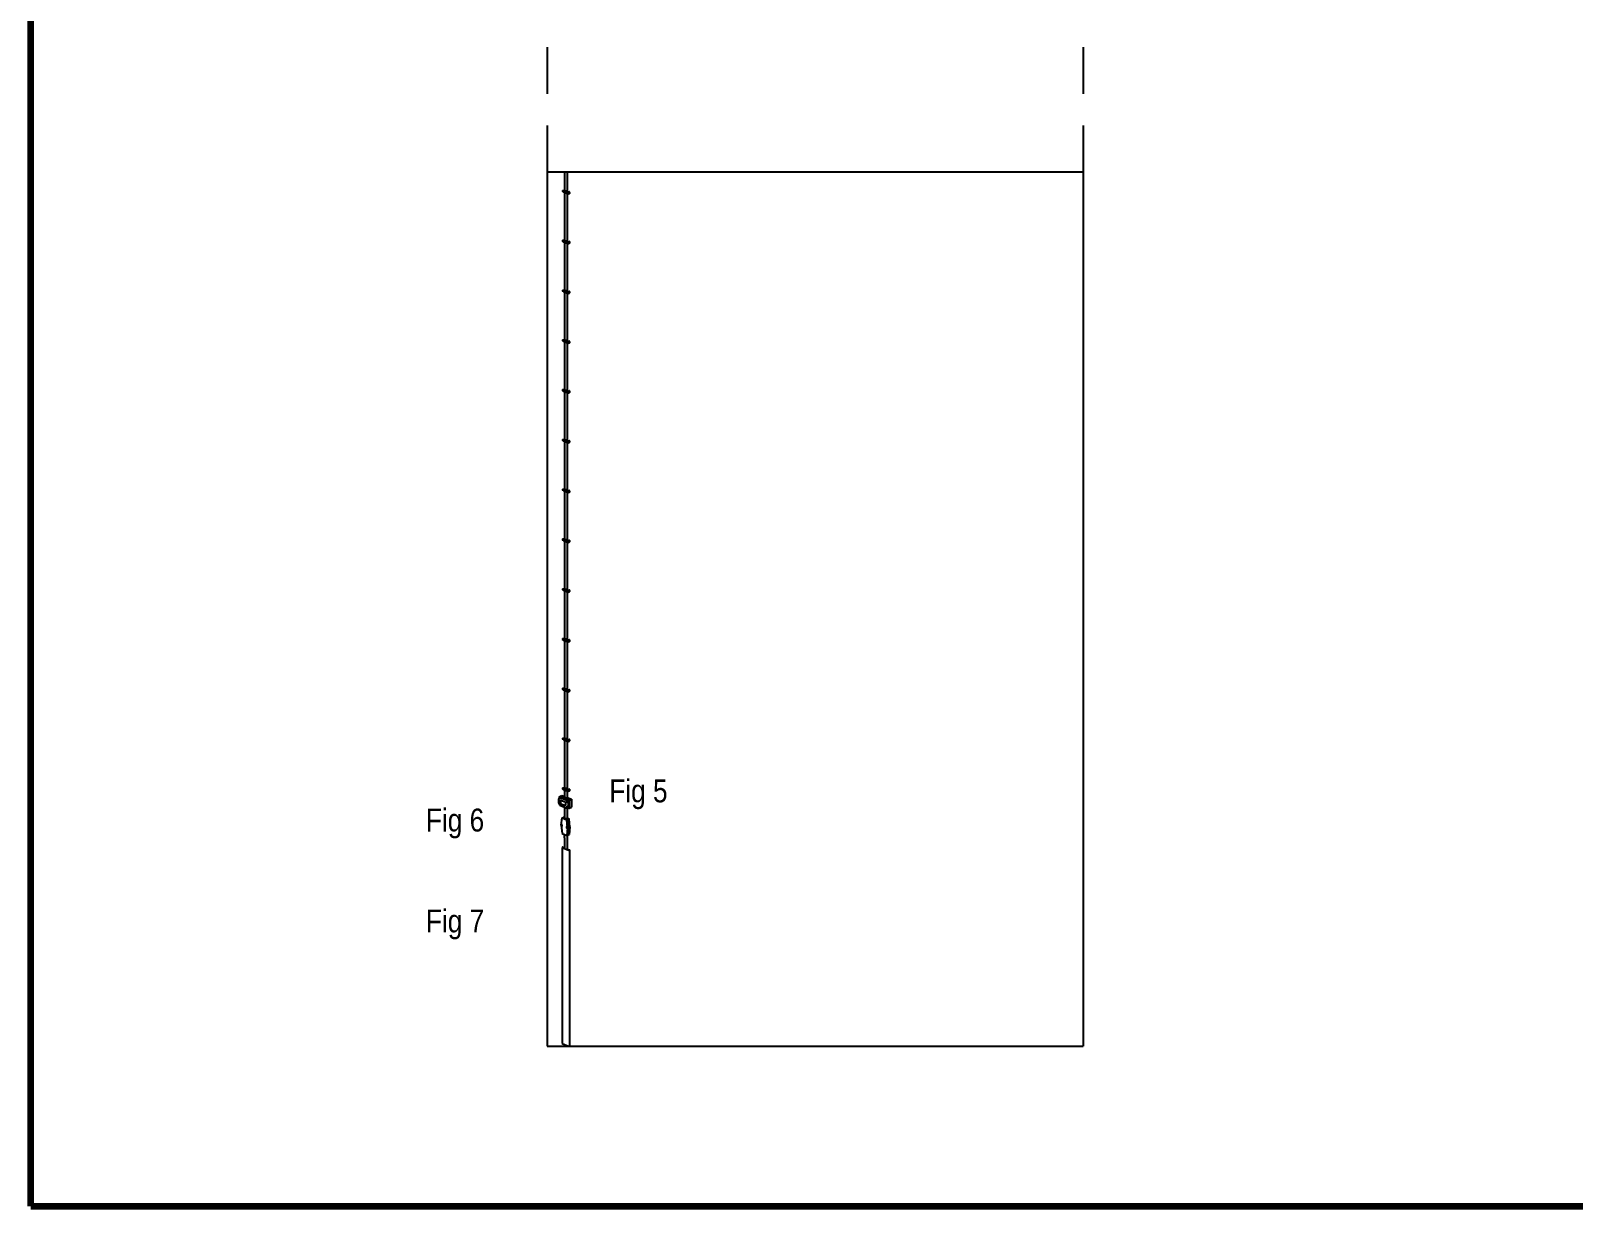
# Model space of a CAD drawing. Extents: x 5721 to 7477, y -2900 to -2449.
# Drawn here: x 7097.4 to 7252.3, y -2808.6 to -2690.6 of the extents above; entities that cross this region are included whole.
import ezdxf

# ---------------------------------------------------------------- set-up
doc = ezdxf.new("R2010")
doc.units = 0
doc.header["$LTSCALE"] = 1.7
doc.header["$MEASUREMENT"] = 0
doc.layers.get('0').update_dxf_attribs({"linetype": 'CONTINUOUS'})
doc.styles.get("Standard").update_dxf_attribs({"font": 'romans.shx'})

msp = doc.modelspace()

# ---------------------------------------------------------------- linework, layer by layer
at = {"lineweight": 120}
for q in [(7097.36, -2549.13), (7297.36, -2808.63)]:
    msp.add_line((7097.36, -2808.63), q, dxfattribs=at)
for p, q in [((7149.21, -2692.23), (7149.21, -2696.91)), ((7203.07, -2692.23), (7203.07, -2696.91)), ((7149.21, -2700.08), (7149.21, -2704.76)), ((7203.07, -2700.08), (7203.07, -2704.76)), ((7149.21, -2704.76), (7149.21, -2792.56)), ((7149.21, -2704.76), (7203.07, -2704.76)), ((7150.96, -2704.76), (7150.96, -2706.64)), ((7151.22, -2704.76), (7151.22, -2706.75)), ((7151.24, -2704.76), (7151.24, -2706.76)), ((7203.07, -2704.76), (7203.07, -2792.56)), ((7150.77, -2706.62), (7150.96, -2706.6)), ((7150.77, -2706.62), (7151.34, -2706.85)), ((7150.77, -2706.62), (7150.77, -2706.73)), ((7151.4, -2706.82), (7150.94, -2706.63)), ((7150.94, -2706.63), (7150.96, -2706.63)), ((7150.87, -2706.77), (7150.77, -2706.73)), ((7150.87, -2706.77), (7151.34, -2706.96)), ((7150.96, -2706.81), (7150.96, -2711.64)), ((7151.22, -2706.91), (7151.22, -2711.75)), ((7151.24, -2706.91), (7151.24, -2711.76)), ((7151.34, -2706.8), (7151.47, -2706.79)), ((7151.34, -2706.85), (7151.4, -2706.82)), ((7151.34, -2706.85), (7151.34, -2706.96)), ((7151.34, -2706.96), (7151.4, -2706.93)), ((7151.4, -2706.82), (7151.49, -2706.82)), ((7151.4, -2706.93), (7151.49, -2706.85)), ((7151.45, -2706.76), (7151.44, -2706.76)), ((7151.44, -2706.76), (7151.44, -2706.77)), ((7151.44, -2706.92), (7151.44, -2706.91)), ((7151.44, -2706.92), (7151.45, -2706.92)), ((7151.45, -2706.76), (7151.45, -2706.76)), ((7151.45, -2706.76), (7151.45, -2706.77)), ((7151.45, -2706.92), (7151.45, -2706.91)), ((7151.45, -2706.92), (7151.45, -2706.92)), ((7151.5, -2706.84), (7151.5, -2706.83)), ((7151.5, -2706.83), (7151.5, -2706.83)), ((7151.5, -2706.85), (7151.5, -2706.84)), ((7151.5, -2706.85), (7151.5, -2706.85)), ((7150.77, -2711.62), (7150.96, -2711.6)), ((7150.77, -2711.62), (7151.34, -2711.85)), ((7150.77, -2711.62), (7150.77, -2711.73)), ((7150.87, -2711.77), (7150.77, -2711.73)), ((7150.87, -2711.77), (7151.34, -2711.96)), ((7151.4, -2711.82), (7150.94, -2711.63)), ((7150.94, -2711.63), (7150.96, -2711.63)), ((7150.96, -2711.81), (7150.96, -2716.64)), ((7151.22, -2711.91), (7151.22, -2716.75)), ((7151.24, -2711.91), (7151.24, -2716.76)), ((7151.34, -2711.8), (7151.47, -2711.79)), ((7151.34, -2711.85), (7151.4, -2711.82)), ((7151.34, -2711.85), (7151.34, -2711.96)), ((7151.34, -2711.96), (7151.4, -2711.93)), ((7151.4, -2711.82), (7151.49, -2711.82)), ((7151.4, -2711.93), (7151.49, -2711.85)), ((7151.45, -2711.76), (7151.44, -2711.76)), ((7151.44, -2711.76), (7151.44, -2711.77)), ((7151.44, -2711.92), (7151.44, -2711.91)), ((7151.44, -2711.92), (7151.45, -2711.92)), ((7151.45, -2711.76), (7151.45, -2711.76)), ((7151.45, -2711.76), (7151.45, -2711.77)), ((7151.45, -2711.92), (7151.45, -2711.91)), ((7151.45, -2711.92), (7151.45, -2711.92)), ((7151.5, -2711.84), (7151.5, -2711.83)), ((7151.5, -2711.83), (7151.5, -2711.83)), ((7151.5, -2711.85), (7151.5, -2711.84)), ((7151.5, -2711.85), (7151.5, -2711.85)), ((7150.77, -2716.62), (7150.96, -2716.6)), ((7150.77, -2716.62), (7151.34, -2716.85)), ((7150.77, -2716.62), (7150.77, -2716.73)), ((7150.87, -2716.77), (7150.77, -2716.73)), ((7150.87, -2716.77), (7151.34, -2716.96)), ((7151.4, -2716.82), (7150.94, -2716.63)), ((7150.94, -2716.63), (7150.96, -2716.63)), ((7150.96, -2716.81), (7150.96, -2721.64)), ((7151.22, -2716.91), (7151.22, -2721.75)), ((7151.24, -2716.91), (7151.24, -2721.76)), ((7151.34, -2716.8), (7151.47, -2716.79)), ((7151.34, -2716.85), (7151.4, -2716.82)), ((7151.34, -2716.85), (7151.34, -2716.96)), ((7151.34, -2716.96), (7151.4, -2716.93)), ((7151.4, -2716.82), (7151.49, -2716.82)), ((7151.4, -2716.93), (7151.49, -2716.85)), ((7151.45, -2716.76), (7151.44, -2716.76)), ((7151.44, -2716.76), (7151.44, -2716.77)), ((7151.44, -2716.92), (7151.44, -2716.91)), ((7151.44, -2716.92), (7151.45, -2716.92)), ((7151.45, -2716.76), (7151.45, -2716.76)), ((7151.45, -2716.76), (7151.45, -2716.77)), ((7151.45, -2716.92), (7151.45, -2716.91)), ((7151.45, -2716.92), (7151.45, -2716.92)), ((7151.5, -2716.84), (7151.5, -2716.83)), ((7151.5, -2716.83), (7151.5, -2716.83)), ((7151.5, -2716.85), (7151.5, -2716.84)), ((7151.5, -2716.85), (7151.5, -2716.85)), ((7150.77, -2721.62), (7150.96, -2721.6)), ((7150.77, -2721.62), (7151.34, -2721.85)), ((7150.77, -2721.62), (7150.77, -2721.73)), ((7150.87, -2721.77), (7150.77, -2721.73)), ((7150.87, -2721.77), (7151.34, -2721.96)), ((7151.4, -2721.82), (7150.94, -2721.63)), ((7150.94, -2721.63), (7150.96, -2721.63)), ((7150.96, -2721.81), (7150.96, -2726.64)), ((7151.22, -2721.91), (7151.22, -2726.75)), ((7151.24, -2721.91), (7151.24, -2726.76)), ((7151.34, -2721.8), (7151.47, -2721.79)), ((7151.34, -2721.85), (7151.4, -2721.82)), ((7151.34, -2721.85), (7151.34, -2721.96)), ((7151.34, -2721.96), (7151.4, -2721.93)), ((7151.4, -2721.82), (7151.49, -2721.82)), ((7151.4, -2721.93), (7151.49, -2721.85)), ((7151.45, -2721.76), (7151.44, -2721.76)), ((7151.44, -2721.76), (7151.44, -2721.77)), ((7151.44, -2721.92), (7151.44, -2721.91)), ((7151.44, -2721.92), (7151.45, -2721.92)), ((7151.45, -2721.76), (7151.45, -2721.76)), ((7151.45, -2721.76), (7151.45, -2721.77)), ((7151.45, -2721.92), (7151.45, -2721.91)), ((7151.45, -2721.92), (7151.45, -2721.92)), ((7151.5, -2721.84), (7151.5, -2721.83)), ((7151.5, -2721.83), (7151.5, -2721.83)), ((7151.5, -2721.85), (7151.5, -2721.84)), ((7151.5, -2721.85), (7151.5, -2721.85)), ((7150.77, -2726.62), (7150.96, -2726.6)), ((7150.77, -2726.62), (7151.34, -2726.85)), ((7150.77, -2726.62), (7150.77, -2726.73)), ((7150.87, -2726.77), (7150.77, -2726.73)), ((7150.87, -2726.77), (7151.34, -2726.96)), ((7151.4, -2726.82), (7150.94, -2726.63)), ((7150.94, -2726.63), (7150.96, -2726.63)), ((7151.45, -2726.76), (7151.44, -2726.76)), ((7151.44, -2726.76), (7151.44, -2726.77)), ((7151.45, -2726.76), (7151.45, -2726.76)), ((7151.45, -2726.76), (7151.45, -2726.77)), ((7150.96, -2726.81), (7150.96, -2731.64)), ((7151.22, -2726.91), (7151.22, -2731.75)), ((7151.24, -2726.91), (7151.24, -2731.76)), ((7151.34, -2726.8), (7151.47, -2726.79)), ((7151.34, -2726.85), (7151.4, -2726.82)), ((7151.34, -2726.85), (7151.34, -2726.96)), ((7151.34, -2726.96), (7151.4, -2726.93)), ((7151.4, -2726.82), (7151.49, -2726.82)), ((7151.4, -2726.93), (7151.49, -2726.85)), ((7151.44, -2726.92), (7151.44, -2726.91)), ((7151.44, -2726.92), (7151.45, -2726.92)), ((7151.45, -2726.92), (7151.45, -2726.91)), ((7151.45, -2726.92), (7151.45, -2726.92)), ((7151.5, -2726.84), (7151.5, -2726.83)), ((7151.5, -2726.83), (7151.5, -2726.83)), ((7151.5, -2726.85), (7151.5, -2726.84)), ((7151.5, -2726.85), (7151.5, -2726.85)), ((7150.77, -2731.62), (7150.96, -2731.6)), ((7150.77, -2731.62), (7151.34, -2731.85)), ((7150.77, -2731.62), (7150.77, -2731.73)), ((7150.87, -2731.77), (7150.77, -2731.73)), ((7150.87, -2731.77), (7151.34, -2731.96)), ((7151.4, -2731.82), (7150.94, -2731.63)), ((7150.94, -2731.63), (7150.96, -2731.63)), ((7150.96, -2731.81), (7150.96, -2736.64)), ((7151.22, -2731.91), (7151.22, -2736.75)), ((7151.24, -2731.91), (7151.24, -2736.76)), ((7151.34, -2731.8), (7151.47, -2731.79)), ((7151.34, -2731.85), (7151.4, -2731.82)), ((7151.34, -2731.85), (7151.34, -2731.96)), ((7151.34, -2731.96), (7151.4, -2731.93)), ((7151.4, -2731.82), (7151.49, -2731.82)), ((7151.4, -2731.93), (7151.49, -2731.85)), ((7151.45, -2731.76), (7151.44, -2731.76)), ((7151.44, -2731.76), (7151.44, -2731.77)), ((7151.44, -2731.92), (7151.44, -2731.91)), ((7151.44, -2731.92), (7151.45, -2731.92)), ((7151.45, -2731.76), (7151.45, -2731.76)), ((7151.45, -2731.76), (7151.45, -2731.77)), ((7151.45, -2731.92), (7151.45, -2731.91)), ((7151.45, -2731.92), (7151.45, -2731.92)), ((7151.5, -2731.84), (7151.5, -2731.83)), ((7151.5, -2731.83), (7151.5, -2731.83)), ((7151.5, -2731.85), (7151.5, -2731.84)), ((7151.5, -2731.85), (7151.5, -2731.85)), ((7150.77, -2736.62), (7150.96, -2736.6)), ((7150.77, -2736.62), (7151.34, -2736.85)), ((7150.77, -2736.62), (7150.77, -2736.73)), ((7150.87, -2736.77), (7150.77, -2736.73)), ((7150.87, -2736.77), (7151.34, -2736.96)), ((7151.4, -2736.82), (7150.94, -2736.63)), ((7150.94, -2736.63), (7150.96, -2736.63)), ((7150.96, -2736.81), (7150.96, -2741.64)), ((7151.22, -2736.91), (7151.22, -2741.75)), ((7151.24, -2736.91), (7151.24, -2741.76)), ((7151.34, -2736.8), (7151.47, -2736.79)), ((7151.34, -2736.85), (7151.4, -2736.82)), ((7151.34, -2736.85), (7151.34, -2736.96)), ((7151.34, -2736.96), (7151.4, -2736.93)), ((7151.4, -2736.82), (7151.49, -2736.82)), ((7151.4, -2736.93), (7151.49, -2736.85)), ((7151.45, -2736.76), (7151.44, -2736.76)), ((7151.44, -2736.76), (7151.44, -2736.77)), ((7151.44, -2736.92), (7151.44, -2736.91)), ((7151.44, -2736.92), (7151.45, -2736.92)), ((7151.45, -2736.76), (7151.45, -2736.76)), ((7151.45, -2736.76), (7151.45, -2736.77)), ((7151.45, -2736.92), (7151.45, -2736.91)), ((7151.45, -2736.92), (7151.45, -2736.92)), ((7151.5, -2736.84), (7151.5, -2736.83)), ((7151.5, -2736.83), (7151.5, -2736.83)), ((7151.5, -2736.85), (7151.5, -2736.84)), ((7151.5, -2736.85), (7151.5, -2736.85)), ((7150.77, -2741.62), (7150.96, -2741.6)), ((7150.77, -2741.62), (7151.34, -2741.85)), ((7150.77, -2741.62), (7150.77, -2741.73)), ((7150.87, -2741.77), (7150.77, -2741.73)), ((7150.87, -2741.77), (7151.34, -2741.96)), ((7151.4, -2741.82), (7150.94, -2741.63)), ((7150.94, -2741.63), (7150.96, -2741.63)), ((7150.96, -2741.81), (7150.96, -2746.64)), ((7151.22, -2741.91), (7151.22, -2746.75)), ((7151.24, -2741.91), (7151.24, -2746.76)), ((7151.34, -2741.8), (7151.47, -2741.79)), ((7151.34, -2741.85), (7151.4, -2741.82)), ((7151.34, -2741.85), (7151.34, -2741.96)), ((7151.34, -2741.96), (7151.4, -2741.93)), ((7151.4, -2741.82), (7151.49, -2741.82)), ((7151.4, -2741.93), (7151.49, -2741.85)), ((7151.45, -2741.76), (7151.44, -2741.76)), ((7151.44, -2741.76), (7151.44, -2741.77)), ((7151.44, -2741.92), (7151.44, -2741.91)), ((7151.44, -2741.92), (7151.45, -2741.92)), ((7151.45, -2741.76), (7151.45, -2741.76)), ((7151.45, -2741.76), (7151.45, -2741.77)), ((7151.45, -2741.92), (7151.45, -2741.91)), ((7151.45, -2741.92), (7151.45, -2741.92)), ((7151.5, -2741.84), (7151.5, -2741.83)), ((7151.5, -2741.83), (7151.5, -2741.83)), ((7151.5, -2741.85), (7151.5, -2741.84)), ((7151.5, -2741.85), (7151.5, -2741.85)), ((7150.77, -2746.62), (7150.96, -2746.6)), ((7150.77, -2746.62), (7151.34, -2746.85)), ((7150.77, -2746.62), (7150.77, -2746.73)), ((7150.87, -2746.77), (7150.77, -2746.73)), ((7150.87, -2746.77), (7151.34, -2746.96)), ((7151.4, -2746.82), (7150.94, -2746.63)), ((7150.94, -2746.63), (7150.96, -2746.63)), ((7150.96, -2746.81), (7150.96, -2751.64)), ((7151.22, -2746.91), (7151.22, -2751.75)), ((7151.24, -2746.91), (7151.24, -2751.76)), ((7151.34, -2746.8), (7151.47, -2746.79)), ((7151.34, -2746.85), (7151.4, -2746.82)), ((7151.34, -2746.85), (7151.34, -2746.96)), ((7151.4, -2746.82), (7151.49, -2746.82)), ((7151.4, -2746.93), (7151.49, -2746.85)), ((7151.45, -2746.76), (7151.44, -2746.76)), ((7151.44, -2746.76), (7151.44, -2746.77)), ((7151.44, -2746.92), (7151.44, -2746.91)), ((7151.44, -2746.92), (7151.45, -2746.92)), ((7151.45, -2746.76), (7151.45, -2746.76)), ((7151.45, -2746.76), (7151.45, -2746.77)), ((7151.45, -2746.92), (7151.45, -2746.91)), ((7151.45, -2746.92), (7151.45, -2746.92)), ((7151.5, -2746.84), (7151.5, -2746.83)), ((7151.5, -2746.83), (7151.5, -2746.83)), ((7151.5, -2746.85), (7151.5, -2746.84)), ((7151.5, -2746.85), (7151.5, -2746.85)), ((7151.34, -2746.96), (7151.4, -2746.93)), ((7150.77, -2751.62), (7150.96, -2751.6)), ((7150.77, -2751.62), (7151.34, -2751.85)), ((7150.77, -2751.62), (7150.77, -2751.73)), ((7150.87, -2751.77), (7150.77, -2751.73)), ((7150.87, -2751.77), (7151.34, -2751.96)), ((7151.4, -2751.82), (7150.94, -2751.63)), ((7150.94, -2751.63), (7150.96, -2751.63)), ((7150.96, -2751.81), (7150.96, -2756.64)), ((7151.22, -2751.91), (7151.22, -2756.75)), ((7151.24, -2751.91), (7151.24, -2756.76)), ((7151.34, -2751.8), (7151.47, -2751.79)), ((7151.34, -2751.85), (7151.4, -2751.82)), ((7151.34, -2751.85), (7151.34, -2751.96)), ((7151.34, -2751.96), (7151.4, -2751.93)), ((7151.4, -2751.82), (7151.49, -2751.82)), ((7151.4, -2751.93), (7151.49, -2751.85)), ((7151.45, -2751.76), (7151.44, -2751.76)), ((7151.44, -2751.76), (7151.44, -2751.77)), ((7151.44, -2751.92), (7151.44, -2751.91)), ((7151.44, -2751.92), (7151.45, -2751.92)), ((7151.45, -2751.76), (7151.45, -2751.76)), ((7151.45, -2751.76), (7151.45, -2751.77)), ((7151.45, -2751.92), (7151.45, -2751.91)), ((7151.45, -2751.92), (7151.45, -2751.92)), ((7151.5, -2751.84), (7151.5, -2751.83)), ((7151.5, -2751.83), (7151.5, -2751.83)), ((7151.5, -2751.85), (7151.5, -2751.84)), ((7151.5, -2751.85), (7151.5, -2751.85)), ((7150.77, -2756.62), (7150.96, -2756.6)), ((7150.77, -2756.62), (7151.34, -2756.85)), ((7150.77, -2756.62), (7150.77, -2756.73)), ((7150.87, -2756.77), (7150.77, -2756.73)), ((7150.87, -2756.77), (7151.34, -2756.96)), ((7151.4, -2756.82), (7150.94, -2756.63)), ((7150.94, -2756.63), (7150.96, -2756.63)), ((7150.96, -2756.81), (7150.96, -2761.64)), ((7151.22, -2756.91), (7151.22, -2761.75)), ((7151.24, -2756.91), (7151.24, -2761.76)), ((7151.34, -2756.8), (7151.47, -2756.79)), ((7151.34, -2756.85), (7151.4, -2756.82)), ((7151.34, -2756.85), (7151.34, -2756.96)), ((7151.34, -2756.96), (7151.4, -2756.93)), ((7151.4, -2756.82), (7151.49, -2756.82)), ((7151.4, -2756.93), (7151.49, -2756.85)), ((7151.45, -2756.76), (7151.44, -2756.76)), ((7151.44, -2756.76), (7151.44, -2756.77)), ((7151.44, -2756.92), (7151.44, -2756.91)), ((7151.44, -2756.92), (7151.45, -2756.92)), ((7151.45, -2756.76), (7151.45, -2756.76)), ((7151.45, -2756.76), (7151.45, -2756.77)), ((7151.45, -2756.92), (7151.45, -2756.91)), ((7151.45, -2756.92), (7151.45, -2756.92)), ((7151.5, -2756.84), (7151.5, -2756.83)), ((7151.5, -2756.83), (7151.5, -2756.83)), ((7151.5, -2756.85), (7151.5, -2756.84)), ((7151.5, -2756.85), (7151.5, -2756.85)), ((7150.77, -2761.62), (7150.96, -2761.6)), ((7150.77, -2761.62), (7151.34, -2761.85)), ((7150.77, -2761.62), (7150.77, -2761.73)), ((7150.87, -2761.77), (7150.77, -2761.73)), ((7150.87, -2761.77), (7151.34, -2761.96)), ((7151.4, -2761.82), (7150.94, -2761.63)), ((7150.94, -2761.63), (7150.96, -2761.63)), ((7150.96, -2761.81), (7150.96, -2766.64)), ((7151.22, -2761.91), (7151.22, -2766.75)), ((7151.24, -2761.91), (7151.24, -2766.76)), ((7151.34, -2761.8), (7151.47, -2761.79)), ((7151.34, -2761.85), (7151.4, -2761.82)), ((7151.34, -2761.85), (7151.34, -2761.96)), ((7151.34, -2761.96), (7151.4, -2761.93)), ((7151.4, -2761.82), (7151.49, -2761.82)), ((7151.4, -2761.93), (7151.49, -2761.85)), ((7151.45, -2761.76), (7151.44, -2761.76)), ((7151.44, -2761.76), (7151.44, -2761.77)), ((7151.44, -2761.92), (7151.44, -2761.91)), ((7151.44, -2761.92), (7151.45, -2761.92)), ((7151.45, -2761.76), (7151.45, -2761.76)), ((7151.45, -2761.76), (7151.45, -2761.77)), ((7151.45, -2761.92), (7151.45, -2761.91)), ((7151.45, -2761.92), (7151.45, -2761.92)), ((7151.5, -2761.84), (7151.5, -2761.83)), ((7151.5, -2761.83), (7151.5, -2761.83)), ((7151.5, -2761.85), (7151.5, -2761.84)), ((7151.5, -2761.85), (7151.5, -2761.85)), ((7150.77, -2766.62), (7150.96, -2766.6)), ((7150.77, -2766.62), (7151.34, -2766.85)), ((7150.77, -2766.62), (7150.77, -2766.73)), ((7150.87, -2766.77), (7150.77, -2766.73)), ((7150.87, -2766.77), (7151.34, -2766.96)), ((7151.4, -2766.82), (7150.94, -2766.63)), ((7150.94, -2766.63), (7150.96, -2766.63)), ((7150.96, -2766.81), (7150.96, -2767.49)), ((7151.22, -2766.91), (7151.22, -2767.64)), ((7151.24, -2766.91), (7151.24, -2767.65)), ((7151.34, -2766.8), (7151.47, -2766.79)), ((7151.34, -2766.85), (7151.4, -2766.82)), ((7151.34, -2766.85), (7151.34, -2766.96)), ((7151.34, -2766.96), (7151.4, -2766.93)), ((7151.4, -2766.82), (7151.49, -2766.82)), ((7151.4, -2766.93), (7151.49, -2766.85)), ((7151.45, -2766.76), (7151.44, -2766.76)), ((7151.44, -2766.76), (7151.44, -2766.77)), ((7151.44, -2766.92), (7151.44, -2766.91)), ((7151.44, -2766.92), (7151.45, -2766.92)), ((7151.45, -2766.76), (7151.45, -2766.76)), ((7151.45, -2766.76), (7151.45, -2766.77)), ((7151.45, -2766.92), (7151.45, -2766.91)), ((7151.45, -2766.92), (7151.45, -2766.92)), ((7151.5, -2766.84), (7151.5, -2766.83)), ((7151.5, -2766.83), (7151.5, -2766.83)), ((7151.5, -2766.85), (7151.5, -2766.84)), ((7151.5, -2766.85), (7151.5, -2766.85)), ((7150.37, -2767.73), (7150.43, -2767.7)), ((7150.37, -2767.73), (7150.37, -2768.14)), ((7150.49, -2767.78), (7150.37, -2767.73)), ((7150.49, -2768.19), (7150.37, -2768.14)), ((7150.43, -2767.52), (7150.48, -2767.49)), ((7150.55, -2767.57), (7150.43, -2767.52)), ((7150.43, -2767.52), (7150.43, -2767.7)), ((7150.49, -2767.73), (7150.43, -2767.7)), ((7150.43, -2768.17), (7150.43, -2768.3)), ((7150.49, -2768.33), (7150.43, -2768.3)), ((7150.49, -2767.64), (7150.44, -2767.59)), ((7150.44, -2767.61), (7150.45, -2767.59)), ((7150.49, -2767.65), (7150.44, -2767.61)), ((7150.49, -2767.66), (7150.44, -2767.61)), ((7150.44, -2767.61), (7150.44, -2767.61)), ((7150.49, -2768.23), (7150.44, -2768.19)), ((7150.49, -2768.26), (7150.44, -2768.21)), ((7150.44, -2768.21), (7150.45, -2768.21)), ((7150.45, -2768.21), (7150.45, -2768.19)), ((7150.49, -2768.25), (7150.45, -2768.21)), ((7150.48, -2767.49), (7150.6, -2767.44)), ((7150.48, -2767.49), (7151.44, -2767.87)), ((7150.48, -2767.49), (7151.44, -2767.87)), ((7150.49, -2767.59), (7150.55, -2767.57)), ((7150.49, -2767.59), (7150.49, -2767.78)), ((7150.49, -2767.59), (7151.21, -2767.87)), ((7150.49, -2768.19), (7150.49, -2768.37)), ((7150.49, -2768.37), (7151.21, -2768.66)), ((7150.6, -2767.44), (7150.71, -2767.39)), ((7150.61, -2768.03), (7150.61, -2767.85)), ((7150.61, -2767.85), (7151.09, -2768.04)), ((7150.61, -2768.21), (7150.61, -2768.03)), ((7150.61, -2768.21), (7151.09, -2768.4)), ((7150.71, -2767.39), (7150.96, -2767.49)), ((7150.96, -2767.49), (7150.96, -2767.54)), ((7150.96, -2767.54), (7151.24, -2767.65)), ((7150.96, -2768.56), (7150.96, -2769.63)), ((7151.09, -2768.22), (7151.09, -2768.04)), ((7151.09, -2768.4), (7151.09, -2768.22)), ((7151.21, -2767.87), (7151.27, -2767.85)), ((7151.21, -2767.87), (7151.21, -2768.06)), ((7151.21, -2768.06), (7151.27, -2768.03)), ((7151.33, -2768.11), (7151.21, -2768.06)), ((7151.21, -2768.47), (7151.21, -2768.66)), ((7151.21, -2768.47), (7151.33, -2768.52)), ((7151.24, -2767.6), (7151.67, -2767.77)), ((7151.39, -2767.9), (7151.27, -2767.85)), ((7151.27, -2767.85), (7151.27, -2768.03)), ((7151.39, -2768.08), (7151.27, -2768.03)), ((7151.27, -2768.5), (7151.27, -2768.63)), ((7151.35, -2768.01), (7151.28, -2767.94)), ((7151.28, -2767.94), (7151.29, -2767.94)), ((7151.36, -2767.99), (7151.29, -2767.92)), ((7151.29, -2767.94), (7151.29, -2767.92)), ((7151.36, -2768.01), (7151.29, -2767.94)), ((7151.36, -2768.59), (7151.29, -2768.52)), ((7151.29, -2768.55), (7151.3, -2768.54)), ((7151.36, -2768.62), (7151.29, -2768.55)), ((7151.3, -2768.54), (7151.3, -2768.53)), ((7151.37, -2768.61), (7151.3, -2768.54)), ((7151.39, -2768.08), (7151.33, -2768.11)), ((7151.33, -2768.11), (7151.33, -2768.52)), ((7151.33, -2768.52), (7151.44, -2768.47)), ((7151.35, -2768.01), (7151.36, -2768.01)), ((7151.36, -2768.01), (7151.36, -2767.99)), ((7151.36, -2767.99), (7151.36, -2767.99)), ((7151.36, -2768.59), (7151.37, -2768.59)), ((7151.37, -2768.61), (7151.37, -2768.59)), ((7151.39, -2767.9), (7151.44, -2767.87)), ((7151.39, -2767.9), (7151.44, -2767.87)), ((7151.39, -2767.9), (7151.39, -2768.08)), ((7151.39, -2768.5), (7151.44, -2768.47)), ((7151.39, -2768.5), (7151.44, -2768.47)), ((7151.39, -2768.5), (7151.39, -2768.68)), ((7151.44, -2767.87), (7151.56, -2767.82)), ((7151.44, -2767.87), (7151.44, -2768.66)), ((7151.44, -2767.87), (7151.44, -2768.66)), ((7151.44, -2768.66), (7151.67, -2768.55)), ((7151.56, -2767.82), (7151.67, -2767.77)), ((7151.67, -2767.77), (7151.67, -2768.55)), ((7150.64, -2770.38), (7150.72, -2769.63)), ((7150.72, -2769.63), (7150.84, -2769.58)), ((7150.72, -2769.63), (7151.2, -2769.82)), ((7150.84, -2769.58), (7150.95, -2769.53)), ((7150.84, -2769.58), (7150.96, -2769.63)), ((7150.84, -2769.58), (7150.96, -2769.63)), ((7150.96, -2769.63), (7150.84, -2769.58)), ((7150.96, -2769.72), (7150.9, -2769.7)), ((7150.95, -2769.53), (7150.96, -2769.53)), ((7150.96, -2769.63), (7151.14, -2769.7)), ((7151.14, -2769.7), (7151.32, -2769.77)), ((7151.14, -2769.7), (7151.32, -2769.77)), ((7151.14, -2769.7), (7151.32, -2769.77)), ((7151.2, -2769.72), (7151.14, -2769.7)), ((7151.14, -2769.7), (7151.2, -2769.72)), ((7151.32, -2769.77), (7151.2, -2769.72)), ((7151.2, -2769.82), (7151.32, -2769.77)), ((7151.28, -2770.63), (7151.2, -2769.82)), ((7151.21, -2768.66), (7151.27, -2768.63)), ((7151.22, -2768.66), (7151.22, -2769.73)), ((7151.24, -2768.65), (7151.24, -2769.74)), ((7151.24, -2769.64), (7151.43, -2769.72)), ((7151.39, -2768.68), (7151.27, -2768.63)), ((7151.32, -2769.77), (7151.43, -2769.72)), ((7151.4, -2770.58), (7151.32, -2769.77)), ((7151.4, -2770.58), (7151.32, -2769.77)), ((7151.36, -2768.62), (7151.37, -2768.61)), ((7151.39, -2768.68), (7151.44, -2768.66)), ((7151.51, -2770.53), (7151.43, -2769.72)), ((7150.64, -2770.38), (7150.72, -2771.2)), ((7150.73, -2770.42), (7150.66, -2770.35)), ((7150.73, -2770.44), (7150.66, -2770.37)), ((7150.66, -2770.37), (7150.67, -2770.37)), ((7150.67, -2770.37), (7150.67, -2770.36)), ((7150.74, -2770.44), (7150.67, -2770.37)), ((7150.72, -2771.2), (7151.2, -2771.39)), ((7150.73, -2770.42), (7150.74, -2770.42)), ((7150.73, -2770.44), (7150.74, -2770.44)), ((7150.74, -2770.44), (7150.74, -2770.42)), ((7150.96, -2771.64), (7150.96, -2771.29)), ((7150.96, -2771.64), (7150.96, -2772.7)), ((7151.24, -2770.62), (7151.16, -2770.55)), ((7151.23, -2770.64), (7151.16, -2770.57)), ((7151.16, -2770.57), (7151.17, -2770.57)), ((7151.17, -2770.57), (7151.17, -2770.55)), ((7151.24, -2770.64), (7151.17, -2770.57)), ((7151.28, -2770.63), (7151.2, -2771.39)), ((7151.2, -2771.39), (7151.32, -2771.34)), ((7151.22, -2771.38), (7151.22, -2771.75)), ((7151.22, -2771.64), (7151.22, -2772.8)), ((7151.23, -2770.64), (7151.24, -2770.64)), ((7151.24, -2770.64), (7151.24, -2770.62)), ((7151.24, -2770.62), (7151.24, -2770.62)), ((7151.24, -2771.37), (7151.24, -2771.76)), ((7151.24, -2771.64), (7151.24, -2772.81)), ((7151.4, -2770.58), (7151.32, -2771.34)), ((7151.4, -2770.58), (7151.32, -2771.34)), ((7151.32, -2771.34), (7151.43, -2771.29)), ((7151.51, -2770.53), (7151.43, -2771.29)), ((7150.72, -2772.61), (7151.36, -2772.86)), ((7150.72, -2772.61), (7150.72, -2792.3)), ((7150.79, -2772.58), (7150.96, -2772.65)), ((7151.24, -2772.76), (7151.46, -2772.85)), ((7151.46, -2772.85), (7151.46, -2792.56)), ((7150.72, -2774.69), (7150.72, -2774.94)), ((7149.21, -2792.56), (7203.07, -2792.56)), ((7150.72, -2792.3), (7151.36, -2792.55))]:
    msp.add_line(p, q)
for points in [[(7150.46, -2767.57, 0.174705), (7150.45, -2767.58, 0.06738), (7150.44, -2767.59, 0.064948)], [(7150.44, -2767.61, 0.016409), (7150.44, -2767.62, 0.051099), (7150.44, -2767.64, 0.051099), (7150.45, -2767.67, 0.064948), (7150.46, -2767.69, 0.104203), (7150.48, -2767.7, 0.135984), (7150.49, -2767.7, 0.135984)], [(7150.45, -2768.17, 0.064934), (7150.44, -2768.19)], [(7150.44, -2768.21, 0.016409), (7150.44, -2768.21, 0.051099), (7150.44, -2768.24, 0.051099), (7150.45, -2768.27, 0.064948), (7150.46, -2768.29, 0.104203), (7150.48, -2768.3, 0.113848), (7150.49, -2768.3, 0.113848)], [(7150.49, -2767.59, 0.029184), (7150.48, -2767.58, 0.104203), (7150.47, -2767.57, 0.174705), (7150.46, -2767.57)], [(7151.28, -2767.94, 0.016409), (7151.28, -2767.95, 0.051099), (7151.29, -2767.97, 0.051099), (7151.3, -2768, 0.064948), (7151.31, -2768.02, 0.104203), (7151.32, -2768.03, 0.174705), (7151.34, -2768.03, 0.174705), (7151.35, -2768.02, 0.06738), (7151.35, -2768.01, 0.064948)], [(7151.3, -2767.9, 0.174705), (7151.29, -2767.91, 0.06738), (7151.29, -2767.92, 0.064948)], [(7151.3, -2768.51, 0.027352), (7151.3, -2768.51, 0.06738), (7151.29, -2768.52)], [(7151.29, -2768.55, 0.016409), (7151.29, -2768.55, 0.051099), (7151.29, -2768.58, 0.051099), (7151.3, -2768.6, 0.064948), (7151.31, -2768.62, 0.104203), (7151.33, -2768.63, 0.174705), (7151.34, -2768.64, 0.174705), (7151.35, -2768.63, 0.06738), (7151.36, -2768.62, 0.064948)], [(7151.36, -2767.99, 0.016409), (7151.36, -2767.98, 0.051099), (7151.35, -2767.96, 0.051099), (7151.34, -2767.93, 0.064948), (7151.33, -2767.91, 0.104203), (7151.31, -2767.9, 0.174705), (7151.3, -2767.9, 0.174705)], [(7151.36, -2768.59, 0.016409), (7151.36, -2768.59, 0.051099), (7151.36, -2768.56, 0.051099), (7151.35, -2768.54, 0.064948), (7151.34, -2768.52, 0.000699), (7151.34, -2768.52, 0.000699)], [(7150.68, -2770.33, 0.174705), (7150.67, -2770.34, 0.06738), (7150.66, -2770.35, 0.064948)], [(7150.66, -2770.37, 0.016409), (7150.66, -2770.38, 0.051099), (7150.66, -2770.4, 0.051099), (7150.67, -2770.43, 0.064948), (7150.68, -2770.45, 0.104203), (7150.7, -2770.46, 0.174705), (7150.71, -2770.46, 0.174705), (7150.72, -2770.45, 0.06738), (7150.73, -2770.44, 0.064948)], [(7150.73, -2770.42, 0.016409), (7150.73, -2770.41, 0.051099), (7150.73, -2770.39, 0.051099), (7150.72, -2770.36, 0.064948), (7150.71, -2770.34, 0.104203), (7150.69, -2770.33, 0.174705), (7150.68, -2770.33, 0.174705)], [(7151.18, -2770.53, 0.174705), (7151.17, -2770.53, 0.06738), (7151.16, -2770.55, 0.064948)], [(7151.16, -2770.57, 0.016409), (7151.16, -2770.57, 0.051099), (7151.17, -2770.6, 0.051099), (7151.17, -2770.63, 0.064948), (7151.19, -2770.65, 0.104203), (7151.2, -2770.66, 0.174705), (7151.22, -2770.66, 0.174705), (7151.23, -2770.65, 0.06738), (7151.23, -2770.64, 0.064948)], [(7151.24, -2770.62, 0.016409), (7151.24, -2770.61, 0.051099), (7151.23, -2770.59, 0.051099), (7151.22, -2770.56, 0.064948), (7151.21, -2770.54, 0.104203), (7151.19, -2770.53, 0.174705), (7151.18, -2770.53, 0.174705)]]:
    msp.add_lwpolyline(points, format="xyb")
for centre, radius, start, end in [((7150.79, -2772.67), 0.0907, 85.7136, 134.8804), ((7151.4, -2772.73), 0.129, 255.3527, 299.8799), ((7151.4, -2792.43), 0.129, 255.3527, 299.8799)]:
    msp.add_arc(centre, radius, start, end)
for centre, major_axis, start_param, end_param in [((7151.45, -2706.84), (0, -0.0748), 5.854455, 10.290703), ((7151.45, -2706.84), (0, -0.0623), 6.002675, 10.081885), ((7151.45, -2711.84), (0, -0.0748), 5.854455, 10.290703), ((7151.45, -2711.84), (0, -0.0623), 6.002675, 10.081885), ((7151.45, -2716.84), (0, -0.0748), 5.854455, 10.290703), ((7151.45, -2716.84), (0, -0.0623), 6.002675, 10.081885), ((7151.45, -2721.84), (0, -0.0748), 5.854455, 10.290703), ((7151.45, -2721.84), (0, -0.0623), 6.002675, 10.081885), ((7151.45, -2726.84), (0, -0.0748), 5.854455, 10.290703), ((7151.45, -2726.84), (0, -0.0623), 6.002675, 10.081885), ((7151.45, -2731.84), (0, -0.0748), 5.854455, 10.290703), ((7151.45, -2731.84), (0, -0.0623), 6.002675, 10.081885), ((7151.45, -2736.84), (0, -0.0748), 5.854455, 10.290703), ((7151.45, -2736.84), (0, -0.0623), 6.002675, 10.081885), ((7151.45, -2741.84), (0, -0.0748), 5.854455, 10.290703), ((7151.45, -2741.84), (0, -0.0623), 6.002675, 10.081885), ((7151.45, -2746.84), (0, -0.0748), 5.854455, 10.290703), ((7151.45, -2746.84), (0, -0.0623), 6.002675, 10.081885), ((7151.45, -2751.84), (0, -0.0748), 5.854455, 10.290703), ((7151.45, -2751.84), (0, -0.0623), 6.002675, 10.081885), ((7151.45, -2756.84), (0, -0.0748), 5.854455, 10.290703), ((7151.45, -2756.84), (0, -0.0623), 6.002675, 10.081885), ((7151.45, -2761.84), (0, -0.0748), 5.854455, 10.290703), ((7151.45, -2761.84), (0, -0.0623), 6.002675, 10.081885), ((7151.45, -2766.84), (0, -0.0748), 5.854455, 10.290703), ((7151.45, -2766.84), (0, -0.0623), 6.002675, 10.081885)]:
    msp.add_ellipse(centre, major_axis=major_axis, ratio=0.69916, start_param=start_param, end_param=end_param)

# ---------------------------------------------------------------- texts
at = {"char_height": 2.3, "attachment_point": 5}
for s, insert, width in [('{\\fTechnic|b0|i0|c2|p2;Fig 5}', (7158.39, -2767.27), 13.4306), ('{\\fTechnic|b0|i0|c2|p2;Fig 6}', (7139.97, -2770.2), 41.763), ('{\\fTechnic|b0|i0|c2|p2;Fig 7 }', (7139.97, -2780.34), 46.7664)]:
    msp.add_mtext(s, dxfattribs=dict(at, insert=insert, width=width))

doc.saveas('drawing.dxf')
